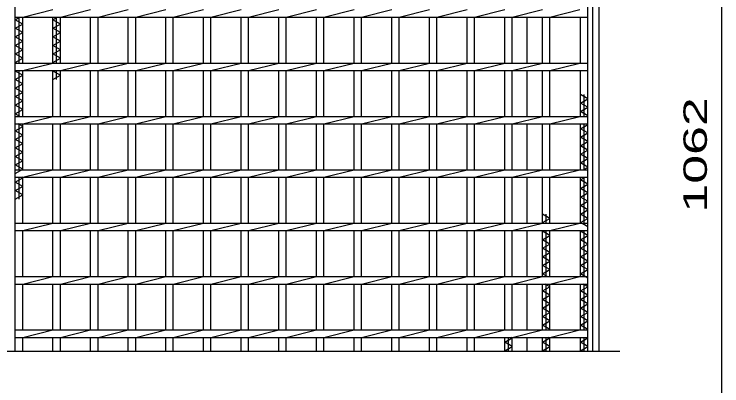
# Model space of a CAD drawing. Units: millimetres, scale not verified. Extents: x -1820 to 1731, y -1282 to 1054.
# Drawn here: x -831 to -168, y -75 to 273 of the extents above; entities that cross this region are included whole.
import ezdxf
from ezdxf.enums import TextEntityAlignment as Align

# ---------------------------------------------------------------- set-up
doc = ezdxf.new("R2010")
doc.units = ezdxf.units.MM
doc.header["$LTSCALE"] = 10
for name, color, linetype, lineweight in [('16', 3, 'Continuous', 25), ('19', 6, 'Continuous', 25), ('22', 4, 'Continuous', 25)]:
    doc.layers.add(name, color=color, linetype=linetype, lineweight=lineweight)
doc.styles.add('ベクトル', font='')
doc.styles.get('ベクトル').set_extended_font_data('ベクトル')

msp = doc.modelspace()

# ---------------------------------------------------------------- linework, layer by layer
at = {"layer": '16'}
for p, q in [((-830, -42.5), (-830, 652)), ((-293, -42.5), (-293, 652)), ((-830, 270.5), (-830, 277.5)), ((-823, 270.5), (-794.7, 277.5)), ((-787.7, 270.5), (-759.4, 277.5)), ((-752.4, 270.5), (-724.1, 277.5)), ((-717.1, 270.5), (-688.8, 277.5)), ((-681.8, 270.5), (-653.5, 277.5)), ((-646.5, 270.5), (-618.2, 277.5)), ((-611.2, 270.5), (-582.9, 277.5)), ((-575.9, 270.5), (-547.6, 277.5)), ((-540.6, 270.5), (-512.3, 277.5)), ((-505.3, 270.5), (-477, 277.5)), ((-470, 270.5), (-441.7, 277.5)), ((-434.7, 270.5), (-406.4, 277.5)), ((-399.4, 270.5), (-371.1, 277.5)), ((-364.1, 270.5), (-335.8, 277.5)), ((-328.8, 270.5), (-300.5, 277.5)), ((-293, 270.5), (-293, 277.5)), ((-830, 270.5), (-293, 270.5)), ((-830, 268), (-825.62, 270.5)), ((-823, 264), (-830, 268)), ((-826.5, 227.5), (-826.5, 270.5)), ((-823, 227.5), (-823, 270.5)), ((-794.7, 227.5), (-794.7, 270.5)), ((-794.7, 268), (-790.32, 270.5)), ((-787.7, 264), (-794.7, 268)), ((-791.2, 227.5), (-791.2, 270.5)), ((-787.7, 227.5), (-787.7, 270.5)), ((-759.4, 227.5), (-759.4, 270.5)), ((-752.4, 227.5), (-752.4, 270.5)), ((-724.1, 227.5), (-724.1, 270.5)), ((-717.1, 227.5), (-717.1, 270.5)), ((-688.8, 227.5), (-688.8, 270.5)), ((-681.8, 227.5), (-681.8, 270.5)), ((-653.5, 227.5), (-653.5, 270.5)), ((-646.5, 227.5), (-646.5, 270.5)), ((-618.2, 227.5), (-618.2, 270.5)), ((-611.2, 227.5), (-611.2, 270.5)), ((-582.9, 227.5), (-582.9, 270.5)), ((-575.9, 227.5), (-575.9, 270.5)), ((-547.6, 227.5), (-547.6, 270.5)), ((-540.6, 227.5), (-540.6, 270.5)), ((-512.3, 227.5), (-512.3, 270.5)), ((-505.3, 227.5), (-505.3, 270.5)), ((-477, 227.5), (-477, 270.5)), ((-470, 227.5), (-470, 270.5)), ((-441.7, 227.5), (-441.7, 270.5)), ((-434.7, 227.5), (-434.7, 270.5)), ((-406.4, 227.5), (-406.4, 270.5)), ((-399.4, 227.5), (-399.4, 270.5)), ((-371.1, 227.5), (-371.1, 270.5)), ((-364.1, 227.5), (-364.1, 270.5)), ((-335.8, 227.5), (-335.8, 270.5)), ((-328.8, 227.5), (-328.8, 270.5)), ((-300, 227.5), (-300, 270.5)), ((-830, 260), (-823, 264)), ((-823, 256), (-830, 260)), ((-794.7, 260), (-787.7, 264)), ((-787.7, 256), (-794.7, 260)), ((-830, 252), (-823, 256)), ((-794.7, 252), (-787.7, 256)), ((-823, 248), (-830, 252)), ((-830, 244), (-823, 248)), ((-787.7, 248), (-794.7, 252)), ((-794.7, 244), (-787.7, 248)), ((-823, 240), (-830, 244)), ((-830, 236), (-823, 240)), ((-787.7, 240), (-794.7, 244)), ((-794.7, 236), (-787.7, 240)), ((-823, 232), (-830, 236)), ((-787.7, 232), (-794.7, 236)), ((-830, 228), (-823, 232)), ((-829.12, 227.5), (-830, 228)), ((-830, 227.5), (-293, 227.5)), ((-830, 220.5), (-830, 227.5)), ((-823, 220.5), (-794.7, 227.5)), ((-794.7, 228), (-787.7, 232)), ((-793.82, 227.5), (-794.7, 228)), ((-787.7, 220.5), (-759.4, 227.5)), ((-752.4, 220.5), (-724.1, 227.5)), ((-717.1, 220.5), (-688.8, 227.5)), ((-681.8, 220.5), (-653.5, 227.5)), ((-646.5, 220.5), (-618.2, 227.5)), ((-611.2, 220.5), (-582.9, 227.5)), ((-575.9, 220.5), (-547.6, 227.5)), ((-540.6, 220.5), (-512.3, 227.5)), ((-505.3, 220.5), (-477, 227.5)), ((-470, 220.5), (-441.7, 227.5)), ((-434.7, 220.5), (-406.4, 227.5)), ((-399.4, 220.5), (-371.1, 227.5)), ((-364.1, 220.5), (-335.8, 227.5)), ((-328.8, 220.5), (-300.5, 227.5)), ((-293, 220.5), (-293, 227.5)), ((-830, 220.5), (-293, 220.5)), ((-830, 220), (-829.12, 220.5)), ((-823, 216), (-830, 220)), ((-826.5, 177.5), (-826.5, 220.5)), ((-823, 177.5), (-823, 220.5)), ((-794.7, 177.5), (-794.7, 220.5)), ((-794.7, 220), (-793.82, 220.5)), ((-787.7, 216), (-794.7, 220)), ((-791.2, 212), (-791.2, 220.5)), ((-787.7, 177.5), (-787.7, 220.5)), ((-759.4, 177.5), (-759.4, 220.5)), ((-752.4, 177.5), (-752.4, 220.5)), ((-724.1, 177.5), (-724.1, 220.5)), ((-717.1, 177.5), (-717.1, 220.5)), ((-688.8, 177.5), (-688.8, 220.5)), ((-681.8, 177.5), (-681.8, 220.5)), ((-653.5, 177.5), (-653.5, 220.5)), ((-646.5, 177.5), (-646.5, 220.5)), ((-618.2, 177.5), (-618.2, 220.5)), ((-611.2, 177.5), (-611.2, 220.5)), ((-582.9, 177.5), (-582.9, 220.5)), ((-575.9, 177.5), (-575.9, 220.5)), ((-547.6, 177.5), (-547.6, 220.5)), ((-540.6, 177.5), (-540.6, 220.5)), ((-512.3, 177.5), (-512.3, 220.5)), ((-505.3, 177.5), (-505.3, 220.5)), ((-477, 177.5), (-477, 220.5)), ((-470, 177.5), (-470, 220.5)), ((-441.7, 177.5), (-441.7, 220.5)), ((-434.7, 177.5), (-434.7, 220.5)), ((-406.4, 177.5), (-406.4, 220.5)), ((-399.4, 177.5), (-399.4, 220.5)), ((-371.1, 177.5), (-371.1, 220.5)), ((-364.1, 177.5), (-364.1, 220.5)), ((-335.8, 177.5), (-335.8, 220.5)), ((-328.8, 177.5), (-328.8, 220.5)), ((-300, 177.5), (-300, 220.5)), ((-830, 212), (-823, 216)), ((-794.7, 212), (-787.7, 216)), ((-823, 208), (-830, 212)), ((-830, 204), (-823, 208)), ((-823, 200), (-830, 204)), ((-830, 196), (-823, 200)), ((-823, 192), (-830, 196)), ((-293, 194), (-300, 198)), ((-300, 190), (-293, 194)), ((-296.5, 177.5), (-296.5, 198)), ((-830, 188), (-823, 192)), ((-823, 184), (-830, 188)), ((-293, 186), (-300, 190)), ((-300, 182), (-293, 186)), ((-830, 180), (-823, 184)), ((-825.62, 177.5), (-830, 180)), ((-293, 178), (-300, 182)), ((-830, 177.5), (-293, 177.5)), ((-830, 170.5), (-830, 177.5)), ((-823, 170.5), (-794.7, 177.5)), ((-787.7, 170.5), (-759.4, 177.5)), ((-752.4, 170.5), (-724.1, 177.5)), ((-717.1, 170.5), (-688.8, 177.5)), ((-681.8, 170.5), (-653.5, 177.5)), ((-646.5, 170.5), (-618.2, 177.5)), ((-611.2, 170.5), (-582.9, 177.5)), ((-575.9, 170.5), (-547.6, 177.5)), ((-540.6, 170.5), (-512.3, 177.5)), ((-505.3, 170.5), (-477, 177.5)), ((-470, 170.5), (-441.7, 177.5)), ((-434.7, 170.5), (-406.4, 177.5)), ((-399.4, 170.5), (-371.1, 177.5)), ((-364.1, 170.5), (-335.8, 177.5)), ((-328.8, 170.5), (-300.5, 177.5)), ((-293.87, 177.5), (-293, 178)), ((-293, 170.5), (-293, 177.5)), ((-830, 170.5), (-293, 170.5)), ((-830, 164), (-823, 168)), ((-823, 168), (-827.37, 170.5)), ((-826.5, 127.5), (-826.5, 170.5)), ((-823, 127.5), (-823, 170.5)), ((-794.7, 127.5), (-794.7, 170.5)), ((-787.7, 127.5), (-787.7, 170.5)), ((-759.4, 127.5), (-759.4, 170.5)), ((-752.4, 127.5), (-752.4, 170.5)), ((-724.1, 127.5), (-724.1, 170.5)), ((-717.1, 127.5), (-717.1, 170.5)), ((-688.8, 127.5), (-688.8, 170.5)), ((-681.8, 127.5), (-681.8, 170.5)), ((-653.5, 127.5), (-653.5, 170.5)), ((-646.5, 127.5), (-646.5, 170.5)), ((-618.2, 127.5), (-618.2, 170.5)), ((-611.2, 127.5), (-611.2, 170.5)), ((-582.9, 127.5), (-582.9, 170.5)), ((-575.9, 127.5), (-575.9, 170.5)), ((-547.6, 127.5), (-547.6, 170.5)), ((-540.6, 127.5), (-540.6, 170.5)), ((-512.3, 127.5), (-512.3, 170.5)), ((-505.3, 127.5), (-505.3, 170.5)), ((-477, 127.5), (-477, 170.5)), ((-470, 127.5), (-470, 170.5)), ((-441.7, 127.5), (-441.7, 170.5)), ((-434.7, 127.5), (-434.7, 170.5)), ((-406.4, 127.5), (-406.4, 170.5)), ((-399.4, 127.5), (-399.4, 170.5)), ((-371.1, 127.5), (-371.1, 170.5)), ((-364.1, 127.5), (-364.1, 170.5)), ((-335.8, 127.5), (-335.8, 170.5)), ((-328.8, 127.5), (-328.8, 170.5)), ((-300, 127.5), (-300, 170.5)), ((-300, 166), (-293, 170)), ((-293, 162), (-300, 166)), ((-296.5, 127.5), (-296.5, 170.5)), ((-293, 170), (-293.87, 170.5)), ((-823, 160), (-830, 164)), ((-830, 156), (-823, 160)), ((-300, 158), (-293, 162)), ((-823, 152), (-830, 156)), ((-293, 154), (-300, 158)), ((-300, 150), (-293, 154)), ((-830, 148), (-823, 152)), ((-823, 144), (-830, 148)), ((-293, 146), (-300, 150)), ((-300, 142), (-293, 146)), ((-830, 140), (-823, 144)), ((-823, 136), (-830, 140)), ((-293, 138), (-300, 142)), ((-830, 132), (-823, 136)), ((-300, 134), (-293, 138)), ((-293, 130), (-300, 134)), ((-823, 128), (-830, 132)), ((-830, 124), (-823, 128)), ((-830, 127.5), (-293, 127.5)), ((-830, 120.5), (-830, 127.5)), ((-823, 120.5), (-794.7, 127.5)), ((-787.7, 120.5), (-759.4, 127.5)), ((-752.4, 120.5), (-724.1, 127.5)), ((-717.1, 120.5), (-688.8, 127.5)), ((-681.8, 120.5), (-653.5, 127.5)), ((-646.5, 120.5), (-618.2, 127.5)), ((-611.2, 120.5), (-582.9, 127.5)), ((-575.9, 120.5), (-547.6, 127.5)), ((-540.6, 120.5), (-512.3, 127.5)), ((-505.3, 120.5), (-477, 127.5)), ((-470, 120.5), (-441.7, 127.5)), ((-434.7, 120.5), (-406.4, 127.5)), ((-399.4, 120.5), (-371.1, 127.5)), ((-364.1, 120.5), (-335.8, 127.5)), ((-328.8, 120.5), (-300.5, 127.5)), ((-297.37, 127.5), (-293, 130)), ((-293, 120.5), (-293, 127.5)), ((-830, 120.5), (-293, 120.5)), ((-830, 116), (-823, 120)), ((-826.5, 100), (-826.5, 120.5)), ((-823, 120), (-823.87, 120.5)), ((-823, 77.5), (-823, 120.5)), ((-794.7, 77.5), (-794.7, 120.5)), ((-787.7, 77.5), (-787.7, 120.5)), ((-759.4, 77.5), (-759.4, 120.5)), ((-752.4, 77.5), (-752.4, 120.5)), ((-724.1, 77.5), (-724.1, 120.5)), ((-717.1, 77.5), (-717.1, 120.5)), ((-688.8, 77.5), (-688.8, 120.5)), ((-681.8, 77.5), (-681.8, 120.5)), ((-653.5, 77.5), (-653.5, 120.5)), ((-646.5, 77.5), (-646.5, 120.5)), ((-618.2, 77.5), (-618.2, 120.5)), ((-611.2, 77.5), (-611.2, 120.5)), ((-582.9, 77.5), (-582.9, 120.5)), ((-575.9, 77.5), (-575.9, 120.5)), ((-547.6, 77.5), (-547.6, 120.5)), ((-540.6, 77.5), (-540.6, 120.5)), ((-512.3, 77.5), (-512.3, 120.5)), ((-505.3, 77.5), (-505.3, 120.5)), ((-477, 77.5), (-477, 120.5)), ((-470, 77.5), (-470, 120.5)), ((-441.7, 77.5), (-441.7, 120.5)), ((-434.7, 77.5), (-434.7, 120.5)), ((-406.4, 77.5), (-406.4, 120.5)), ((-399.4, 77.5), (-399.4, 120.5)), ((-371.1, 77.5), (-371.1, 120.5)), ((-364.1, 77.5), (-364.1, 120.5)), ((-335.8, 77.5), (-335.8, 120.5)), ((-328.8, 77.5), (-328.8, 120.5)), ((-300, 77.5), (-300, 120.5)), ((-300, 118), (-295.62, 120.5)), ((-296.5, 77.5), (-296.5, 120.5)), ((-823, 112), (-830, 116)), ((-293, 114), (-300, 118)), ((-300, 110), (-293, 114)), ((-830, 108), (-823, 112)), ((-823, 104), (-830, 108)), ((-293, 106), (-300, 110)), ((-830, 100), (-823, 104)), ((-300, 102), (-293, 106)), ((-293, 98), (-300, 102)), ((-300, 94), (-293, 98)), ((-293, 90), (-300, 94)), ((-300, 86), (-293, 90)), ((-328.8, 82), (-335.8, 86)), ((-335.8, 78), (-328.8, 82)), ((-332.3, 77.5), (-332.3, 86)), ((-293, 82), (-300, 86)), ((-300, 78), (-293, 82)), ((-830, 77.5), (-293, 77.5)), ((-830, 70.5), (-830, 77.5)), ((-823, 70.5), (-794.7, 77.5)), ((-787.7, 70.5), (-759.4, 77.5)), ((-752.4, 70.5), (-724.1, 77.5)), ((-717.1, 70.5), (-688.8, 77.5)), ((-681.8, 70.5), (-653.5, 77.5)), ((-646.5, 70.5), (-618.2, 77.5)), ((-611.2, 70.5), (-582.9, 77.5)), ((-575.9, 70.5), (-547.6, 77.5)), ((-540.6, 70.5), (-512.3, 77.5)), ((-505.3, 70.5), (-477, 77.5)), ((-470, 70.5), (-441.7, 77.5)), ((-434.7, 70.5), (-406.4, 77.5)), ((-399.4, 70.5), (-371.1, 77.5)), ((-364.1, 70.5), (-335.8, 77.5)), ((-334.93, 77.5), (-335.8, 78)), ((-328.8, 70.5), (-300.5, 77.5)), ((-293, 74), (-300, 78)), ((-293, 70.5), (-293, 77.5)), ((-830, 70.5), (-293, 70.5)), ((-823, 27.5), (-823, 70.5)), ((-794.7, 27.5), (-794.7, 70.5)), ((-787.7, 27.5), (-787.7, 70.5)), ((-759.4, 27.5), (-759.4, 70.5)), ((-752.4, 27.5), (-752.4, 70.5)), ((-724.1, 27.5), (-724.1, 70.5)), ((-717.1, 27.5), (-717.1, 70.5)), ((-688.8, 27.5), (-688.8, 70.5)), ((-681.8, 27.5), (-681.8, 70.5)), ((-653.5, 27.5), (-653.5, 70.5)), ((-646.5, 27.5), (-646.5, 70.5)), ((-618.2, 27.5), (-618.2, 70.5)), ((-611.2, 27.5), (-611.2, 70.5)), ((-582.9, 27.5), (-582.9, 70.5)), ((-575.9, 27.5), (-575.9, 70.5)), ((-547.6, 27.5), (-547.6, 70.5)), ((-540.6, 27.5), (-540.6, 70.5)), ((-512.3, 27.5), (-512.3, 70.5)), ((-505.3, 27.5), (-505.3, 70.5)), ((-477, 27.5), (-477, 70.5)), ((-470, 27.5), (-470, 70.5)), ((-441.7, 27.5), (-441.7, 70.5)), ((-434.7, 27.5), (-434.7, 70.5)), ((-406.4, 27.5), (-406.4, 70.5)), ((-399.4, 27.5), (-399.4, 70.5)), ((-371.1, 27.5), (-371.1, 70.5)), ((-364.1, 27.5), (-364.1, 70.5)), ((-335.8, 27.5), (-335.8, 70.5)), ((-335.8, 70), (-334.93, 70.5)), ((-328.8, 66), (-335.8, 70)), ((-332.3, 27.5), (-332.3, 70.5)), ((-328.8, 27.5), (-328.8, 70.5)), ((-300, 27.5), (-300, 70.5)), ((-300, 70), (-299.12, 70.5)), ((-293, 66), (-300, 70)), ((-296.5, 27.5), (-296.5, 70.5)), ((-335.8, 62), (-328.8, 66)), ((-328.8, 58), (-335.8, 62)), ((-300, 62), (-293, 66)), ((-293, 58), (-300, 62)), ((-335.8, 54), (-328.8, 58)), ((-328.8, 50), (-335.8, 54)), ((-300, 54), (-293, 58)), ((-293, 50), (-300, 54)), ((-335.8, 46), (-328.8, 50)), ((-300, 46), (-293, 50)), ((-328.8, 42), (-335.8, 46)), ((-335.8, 38), (-328.8, 42)), ((-293, 42), (-300, 46)), ((-300, 38), (-293, 42)), ((-328.8, 34), (-335.8, 38)), ((-335.8, 30), (-328.8, 34)), ((-293, 34), (-300, 38)), ((-300, 30), (-293, 34)), ((-830, 27.5), (-293, 27.5)), ((-830, 20.5), (-830, 27.5)), ((-823, 20.5), (-794.7, 27.5)), ((-787.7, 20.5), (-759.4, 27.5)), ((-752.4, 20.5), (-724.1, 27.5)), ((-717.1, 20.5), (-688.8, 27.5)), ((-681.8, 20.5), (-653.5, 27.5)), ((-646.5, 20.5), (-618.2, 27.5)), ((-611.2, 20.5), (-582.9, 27.5)), ((-575.9, 20.5), (-547.6, 27.5)), ((-540.6, 20.5), (-512.3, 27.5)), ((-505.3, 20.5), (-477, 27.5)), ((-470, 20.5), (-441.7, 27.5)), ((-434.7, 20.5), (-406.4, 27.5)), ((-399.4, 20.5), (-371.1, 27.5)), ((-364.1, 20.5), (-335.8, 27.5)), ((-331.43, 27.5), (-335.8, 30)), ((-328.8, 20.5), (-300.5, 27.5)), ((-293, 26), (-300, 30)), ((-293, 20.5), (-293, 27.5)), ((-830, 20.5), (-293, 20.5)), ((-823, -22.5), (-823, 20.5)), ((-794.7, -22.5), (-794.7, 20.5)), ((-787.7, -22.5), (-787.7, 20.5)), ((-759.4, -22.5), (-759.4, 20.5)), ((-752.4, -22.5), (-752.4, 20.5)), ((-724.1, -22.5), (-724.1, 20.5)), ((-717.1, -22.5), (-717.1, 20.5)), ((-688.8, -22.5), (-688.8, 20.5)), ((-681.8, -22.5), (-681.8, 20.5)), ((-653.5, -22.5), (-653.5, 20.5)), ((-646.5, -22.5), (-646.5, 20.5)), ((-618.2, -22.5), (-618.2, 20.5)), ((-611.2, -22.5), (-611.2, 20.5)), ((-582.9, -22.5), (-582.9, 20.5)), ((-575.9, -22.5), (-575.9, 20.5)), ((-547.6, -22.5), (-547.6, 20.5)), ((-540.6, -22.5), (-540.6, 20.5)), ((-512.3, -22.5), (-512.3, 20.5)), ((-505.3, -22.5), (-505.3, 20.5)), ((-477, -22.5), (-477, 20.5)), ((-470, -22.5), (-470, 20.5)), ((-441.7, -22.5), (-441.7, 20.5)), ((-434.7, -22.5), (-434.7, 20.5)), ((-406.4, -22.5), (-406.4, 20.5)), ((-399.4, -22.5), (-399.4, 20.5)), ((-371.1, -22.5), (-371.1, 20.5)), ((-364.1, -22.5), (-364.1, 20.5)), ((-335.8, -22.5), (-335.8, 20.5)), ((-328.8, 18), (-333.18, 20.5)), ((-332.3, -22.5), (-332.3, 20.5)), ((-328.8, -22.5), (-328.8, 20.5)), ((-300, -22.5), (-300, 20.5)), ((-293, 18), (-297.37, 20.5)), ((-296.5, -22.5), (-296.5, 20.5)), ((-335.8, 14), (-328.8, 18)), ((-328.8, 10), (-335.8, 14)), ((-300, 14), (-293, 18)), ((-293, 10), (-300, 14)), ((-335.8, 6), (-328.8, 10)), ((-300, 6), (-293, 10)), ((-328.8, 2), (-335.8, 6)), ((-335.8, -2), (-328.8, 2)), ((-293, 2), (-300, 6)), ((-300, -2), (-293, 2)), ((-328.8, -6), (-335.8, -2)), ((-335.8, -10), (-328.8, -6)), ((-293, -6), (-300, -2)), ((-300, -10), (-293, -6)), ((-328.8, -14), (-335.8, -10)), ((-293, -14), (-300, -10)), ((-335.8, -18), (-328.8, -14)), ((-328.8, -22), (-335.8, -18)), ((-300, -18), (-293, -14)), ((-293, -22), (-300, -18)), ((-830, -22.5), (-293, -22.5)), ((-830, -29.5), (-830, -22.5)), ((-823, -29.5), (-794.7, -22.5)), ((-787.7, -29.5), (-759.4, -22.5)), ((-752.4, -29.5), (-724.1, -22.5)), ((-717.1, -29.5), (-688.8, -22.5)), ((-681.8, -29.5), (-653.5, -22.5)), ((-646.5, -29.5), (-618.2, -22.5)), ((-611.2, -29.5), (-582.9, -22.5)), ((-575.9, -29.5), (-547.6, -22.5)), ((-540.6, -29.5), (-512.3, -22.5)), ((-505.3, -29.5), (-477, -22.5)), ((-470, -29.5), (-441.7, -22.5)), ((-434.7, -29.5), (-406.4, -22.5)), ((-399.4, -29.5), (-371.1, -22.5)), ((-364.1, -29.5), (-335.8, -22.5)), ((-329.68, -22.5), (-328.8, -22)), ((-328.8, -29.5), (-300.5, -22.5)), ((-293.87, -22.5), (-293, -22)), ((-293, -29.5), (-293, -22.5)), ((-830, -29.5), (-293, -29.5)), ((-823, -42.5), (-823, -29.5)), ((-794.7, -42.5), (-794.7, -29.5)), ((-787.7, -42.5), (-787.7, -29.5)), ((-759.4, -42.5), (-759.4, -29.5)), ((-752.4, -42.5), (-752.4, -29.5)), ((-724.1, -42.5), (-724.1, -29.5)), ((-717.1, -42.5), (-717.1, -29.5)), ((-688.8, -42.5), (-688.8, -29.5)), ((-681.8, -42.5), (-681.8, -29.5)), ((-653.5, -42.5), (-653.5, -29.5)), ((-646.5, -42.5), (-646.5, -29.5)), ((-618.2, -42.5), (-618.2, -29.5)), ((-611.2, -42.5), (-611.2, -29.5)), ((-582.9, -42.5), (-582.9, -29.5)), ((-575.9, -42.5), (-575.9, -29.5)), ((-547.6, -42.5), (-547.6, -29.5)), ((-540.6, -42.5), (-540.6, -29.5)), ((-512.3, -42.5), (-512.3, -29.5)), ((-505.3, -42.5), (-505.3, -29.5)), ((-477, -42.5), (-477, -29.5)), ((-470, -42.5), (-470, -29.5)), ((-441.7, -42.5), (-441.7, -29.5)), ((-434.7, -42.5), (-434.7, -29.5)), ((-406.4, -42.5), (-406.4, -29.5)), ((-399.4, -42.5), (-399.4, -29.5)), ((-371.1, -42.5), (-371.1, -29.5)), ((-371.1, -34), (-364.1, -30)), ((-367.6, -42.5), (-367.6, -29.5)), ((-364.1, -30), (-364.97, -29.5)), ((-364.1, -42.5), (-364.1, -29.5)), ((-335.8, -42.5), (-335.8, -29.5)), ((-335.8, -34), (-328.8, -30)), ((-332.3, -42.5), (-332.3, -29.5)), ((-328.8, -30), (-329.68, -29.5)), ((-328.8, -42.5), (-328.8, -29.5)), ((-300, -42.5), (-300, -29.5)), ((-300, -34), (-293, -30)), ((-296.5, -42.5), (-296.5, -29.5)), ((-293, -30), (-293.87, -29.5)), ((-364.1, -38), (-371.1, -34)), ((-371.1, -42), (-364.1, -38)), ((-328.8, -38), (-335.8, -34)), ((-335.8, -42), (-328.8, -38)), ((-293, -38), (-300, -34)), ((-300, -42), (-293, -38)), ((-1437, -42.5), (-263, -42.5)), ((-370.22, -42.5), (-371.1, -42)), ((-334.93, -42.5), (-335.8, -42)), ((-299.12, -42.5), (-300, -42))]:
    msp.add_line(p, q, dxfattribs=at)
at = {"layer": '19'}
for p, q in [((-282.5, -42.5), (-282.5, 666.5)), ((-288.5, -42.5), (-288.5, 660.5)), ((-350, 227.5), (-350, 270.5)), ((-350, 177.5), (-350, 220.5)), ((-350, 127.5), (-350, 170.5)), ((-350, 77.5), (-350, 120.5)), ((-350, 27.5), (-350, 70.5)), ((-350, -22.5), (-350, 20.5)), ((-350, -42.5), (-350, -29.5))]:
    msp.add_line(p, q, dxfattribs=at)
at = {"layer": '22'}
msp.add_line((-167.5, -332), (-167.5, 630), dxfattribs=at)

# ---------------------------------------------------------------- texts
at = {"layer": '22', "color": 2, "style": 'ベクトル', "width": 1.65}
msp.add_text(' 1062 ', height=21.99, rotation=90, dxfattribs=at).set_placement((-192.5, 74), align=Align.MIDDLE_LEFT)

doc.saveas('drawing.dxf')
